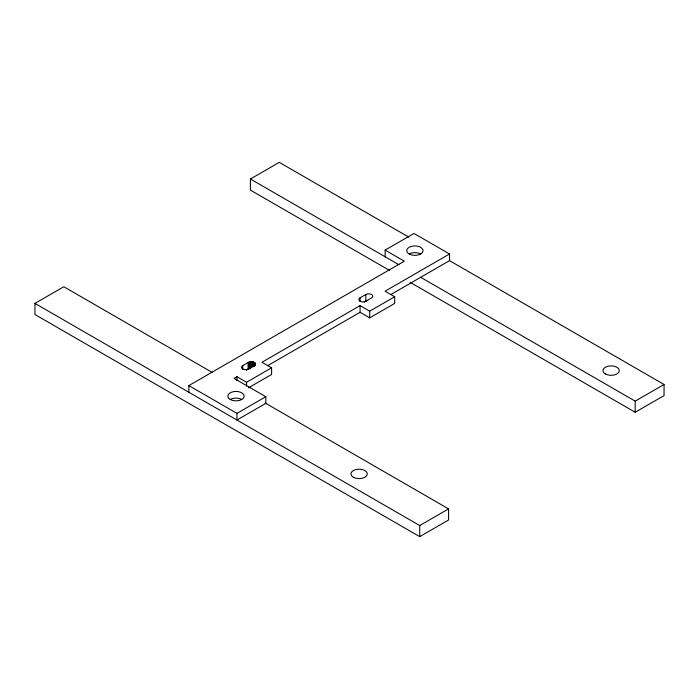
<?xml version="1.0" encoding="UTF-8"?>
<svg xmlns="http://www.w3.org/2000/svg" width="699" height="699" viewBox="0 0 699 699"><rect width="100%" height="100%" fill="white"/><g stroke="black" fill="none" stroke-linecap="round" stroke-linejoin="round"><path stroke-width="1.05" d="M248.093 362.545L251.832 361.601L254.567 362.466L255.415 363.585L254.672 365.332L248.494 368.941A4.08 2.359 0 0 1 242.728 368.941A4.08 2.359 0 0 1 242.728 365.603L248.093 362.545L248.093 369.212L246.301 370.234M248.093 369.212L250.766 368.277L250.766 361.61M265.174 403L448.575 508.889L448.575 519.995L419.723 536.657L34.95 314.515L34.95 303.401L63.81 286.747L212.234 372.436M389.395 270.347L250.425 190.111L250.425 179.005L279.277 162.343L408.793 237.118M385.132 256.778L385.132 250.111L413.991 233.457L449.544 253.982L449.544 260.64L390.697 294.62M188.861 392.261L188.861 385.595L404.328 261.199L385.132 250.111M360.081 301.662L360.081 297.853L365.857 294.515A4.08 2.359 0 0 1 371.623 294.515A4.08 2.359 0 0 1 371.623 297.853L364.205 302.134M248.425 387.858L271.588 374.489L271.588 367.823L246.572 382.266L236.952 376.709L234.069 378.377L265.812 396.709L265.812 403.367L236.952 420.029L236.952 413.362L188.861 385.595M267.621 365.673L360.081 312.287L369.701 317.844L394.708 303.401L394.708 296.743L369.701 311.177L360.081 305.629L261.968 362.274L271.588 367.823M449.544 253.982L385.088 291.186L394.708 296.743M236.952 413.362L265.812 396.709M34.95 303.401L419.723 525.552L448.575 508.889M420.588 277.25L635.19 401.147L664.05 384.485L664.05 395.599L635.19 412.253L410.191 282.352M449.448 260.587L664.05 384.485M250.425 179.005L398.849 264.694M635.19 401.147L635.19 412.253M419.723 525.552L419.723 536.657M369.701 311.177L369.701 317.844M365.857 294.515L365.857 301.182A4.08 2.359 0 0 1 360.081 301.182A4.08 2.359 0 0 1 360.081 297.853M360.081 305.629L360.081 312.287M255.415 363.585L255.415 365.49M255.118 362.991L255.118 364.895M254.567 362.466L254.567 366.276M253.798 362.038L253.798 366.8M252.863 361.741L252.863 366.503M251.832 361.601L251.832 367.307M249.744 361.785L249.744 368.443M248.827 362.099L248.827 368.766M246.572 382.266L246.572 386.075M242.728 365.603L242.728 369.413M236.952 376.709L236.952 380.518M409.142 253.982A8.161 4.71 0 0 1 420.684 253.982M230.224 399.478A8.161 4.71 0 0 0 243.881 397.373A8.161 4.71 0 0 0 233.877 391.597A8.161 4.71 0 0 0 230.224 399.478A8.161 4.71 0 0 1 241.767 399.478M365.857 301.182A4.08 2.359 0 0 1 367.683 300.57M409.885 254.357A8.161 4.71 0 0 0 422.991 251.299A8.161 4.71 0 0 0 411.851 246.275A8.161 4.71 0 0 0 409.885 254.357M605.369 373.939A8.161 4.71 0 0 0 619.026 371.824A8.161 4.71 0 0 0 609.03 366.049A8.161 4.71 0 0 0 605.369 373.939M353.344 477.234A8.161 4.71 0 0 0 367.001 475.119A8.161 4.71 0 0 0 357.006 469.352A8.161 4.71 0 0 0 353.344 477.234"/></g></svg>
